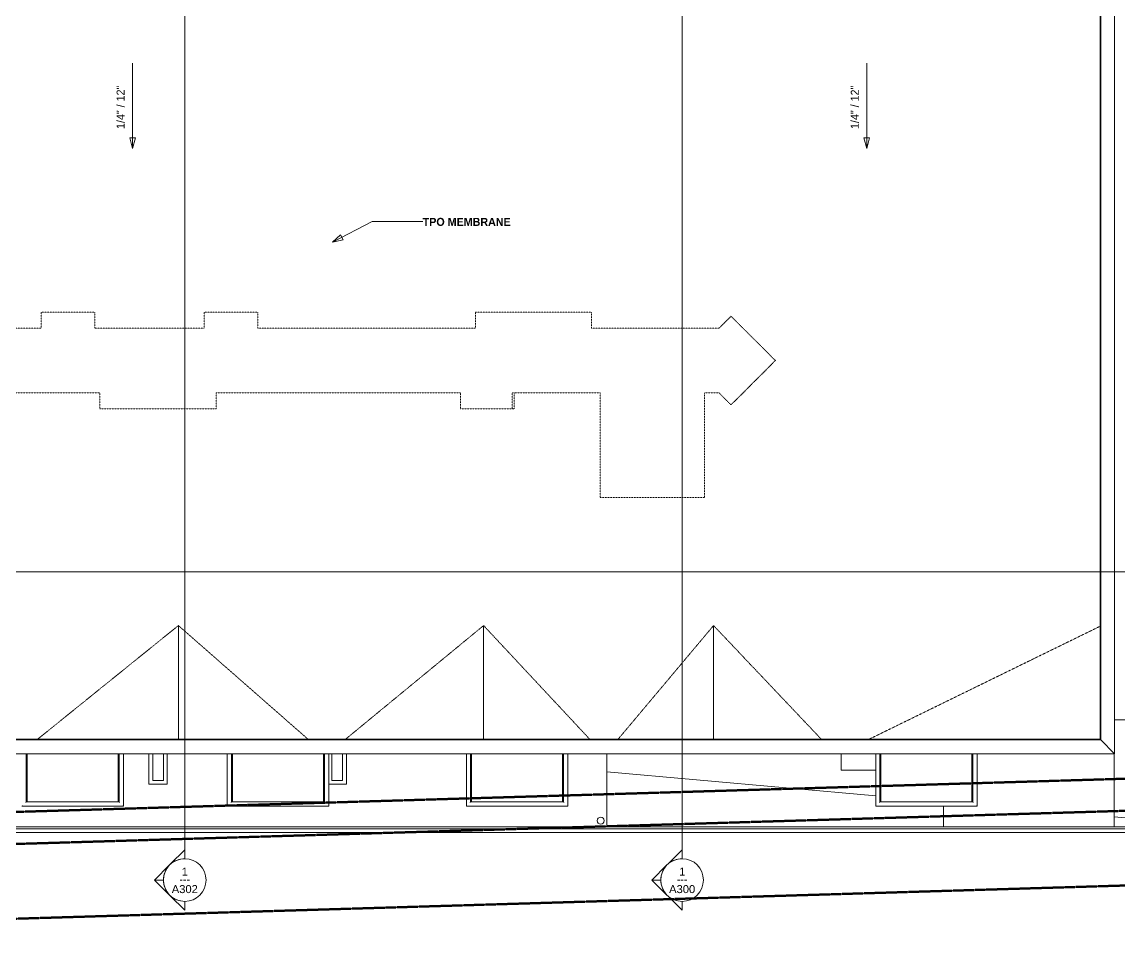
# Model space of a CAD drawing. Header units: inches. Extents: x -4250 to -935, y 9756 to 12395.
# Drawn here: x -3290 to -2056, y 9767 to 10797 of the extents above; entities that cross this region are included whole.
import ezdxf

# ---------------------------------------------------------------- set-up
doc = ezdxf.new("R2010")
doc.units = ezdxf.units.IN
doc.header["$MEASUREMENT"] = 0
doc.linetypes.add('Dash 1_16_', pattern=[0.125, 0.0625, -0.0625])
doc.linetypes.add('Double Dash 3_8_', pattern=[1, 0.375, -0.125, 0.125, -0.125, 0.125, -0.125])
for name, color, linetype, lineweight in [('A-FLOR', 192, 'Continuous', 13), ('A-FLOR-4', 192, 'Continuous', 9), ('A-FLOR-5', 7, 'Dash 1_16_', 9), ('A-FLOR-HRAL', 11, 'Continuous', 9), ('A-ROOF', 132, 'Continuous', 13), ('A-ROOF-3', 7, 'Dash 1_16_', 9), ('A-WALL-2', 113, 'Continuous', 9), ('C-PROP-LINE', 91, 'Double Dash 3_8_', 50), ('E-LITE-EQPM', 33, 'Continuous', 9), ('G-ANNO-DIMS', 111, 'Continuous', 9), ('G-ANNO-SYMB-2', 111, 'Continuous', 9), ('G-ANNO-TEXT', 231, 'Continuous', 9)]:
    doc.layers.add(name, color=color, linetype=linetype, lineweight=lineweight)
doc.styles.add('Arial', font='arial.ttf', dxfattribs={"height": 9})
doc.styles.add('Century Gothic_1', font='ufonts.com_century-gothic.ttf', dxfattribs={"height": 9})
doc.styles.add('Century Gothic_B', font='GOTHICB.TTF', dxfattribs={"height": 9})

msp = doc.modelspace()

# ---------------------------------------------------------------- linework, layer by layer
at = {"layer": 'A-FLOR'}
for p, q in [((-2061.4, 10011.6), (-1933.3, 10011.6)), ((-2330.1, 9926.3), (-2632.3, 9953.1)), ((-1933.3, 9891.2), (-2061.9, 9902.6))]:
    msp.add_line(p, q, dxfattribs=at)
at = {"layer": 'A-FLOR-4'}
for p, q in [((-2632.3, 9891.2), (-2632.3, 9973.6)), ((-2369.1, 9973.6), (-2369.1, 9955)), ((-2061.9, 9891.2), (-2061.9, 9973.6)), ((-2369.1, 9955), (-2330.1, 9955)), ((-2253.9, 9914.6), (-2253.9, 9891.2)), ((-3830.8, 9891.2), (-1933.3, 9891.2))]:
    msp.add_line(p, q, dxfattribs=at)
at = {"layer": 'A-FLOR-5'}
for p, q in [((-2738.7, 10361.5), (-2738.7, 10379.5)), ((-2738.7, 10379.5), (-2736.7, 10379.5))]:
    msp.add_line(p, q, dxfattribs=at)
at = {"layer": 'A-FLOR-HRAL'}
for p, q in [((-3285.4, 9919.3), (-3285.4, 9973.6)), ((-3180.8, 9973.6), (-3180.8, 9919.3)), ((-3176.1, 9914.6), (-3176.1, 9973.6)), ((-3059.2, 9973.6), (-3059.2, 9914.6)), ((-3054.4, 9919.3), (-3054.4, 9973.6)), ((-2949.8, 9973.6), (-2949.8, 9919.3)), ((-2945.1, 9914.6), (-2945.1, 9973.6)), ((-2790.4, 9973.6), (-2790.4, 9914.6)), ((-2785.6, 9919.3), (-2785.6, 9973.6)), ((-2681, 9973.6), (-2681, 9919.3)), ((-2676.3, 9914.6), (-2676.3, 9973.6)), ((-2330.1, 9973.6), (-2330.1, 9914.6)), ((-2325.4, 9919.3), (-2325.4, 9973.6)), ((-2220.8, 9973.6), (-2220.8, 9919.3)), ((-2216.1, 9914.6), (-2216.1, 9973.6)), ((-3180.8, 9919.3), (-3285.4, 9919.3)), ((-2949.8, 9919.3), (-3054.4, 9919.3)), ((-2681, 9919.3), (-2785.6, 9919.3)), ((-2220.8, 9919.3), (-2325.4, 9919.3)), ((-3290.1, 9914.6), (-3176.1, 9914.6)), ((-3059.2, 9914.6), (-2945.1, 9914.6)), ((-2790.4, 9914.6), (-2676.3, 9914.6)), ((-2330.1, 9914.6), (-2216.1, 9914.6))]:
    msp.add_line(p, q, dxfattribs=at)
for points, knots in [([(-3285.9, 9918.8), (-3285.9, 9918.9), (-3285.8, 9918.9), (-3285.7, 9919), (-3285.7, 9919.1), (-3285.6, 9919.1), (-3285.6, 9919.1), (-3285.6, 9919.2), (-3285.5, 9919.2), (-3285.5, 9919.2), (-3285.5, 9919.2), (-3285.5, 9919.3), (-3285.4, 9919.3), (-3285.4, 9919.3), (-3285.4, 9919.3)], [0, 0, 0, 0, 0.166667, 0.25, 0.333333, 0.375, 0.416667, 0.5, 0.541667, 0.583333, 0.666667, 0.75, 0.833333, 1, 1, 1, 1]), ([(-3180.4, 9918.8), (-3180.4, 9918.9), (-3180.5, 9918.9), (-3180.5, 9919), (-3180.6, 9919.1), (-3180.6, 9919.1), (-3180.6, 9919.1), (-3180.7, 9919.2), (-3180.7, 9919.2), (-3180.7, 9919.2), (-3180.8, 9919.2), (-3180.8, 9919.3), (-3180.8, 9919.3), (-3180.8, 9919.3), (-3180.8, 9919.3)], [0, 0, 0, 0, 0.166667, 0.25, 0.333333, 0.375, 0.416667, 0.5, 0.541667, 0.583333, 0.666667, 0.75, 0.833333, 1, 1, 1, 1]), ([(-3054.9, 9918.8), (-3054.9, 9918.9), (-3054.8, 9918.9), (-3054.7, 9919), (-3054.7, 9919.1), (-3054.7, 9919.1), (-3054.6, 9919.1), (-3054.6, 9919.2), (-3054.6, 9919.2), (-3054.5, 9919.2), (-3054.5, 9919.2), (-3054.5, 9919.3), (-3054.5, 9919.3), (-3054.4, 9919.3), (-3054.4, 9919.3)], [0, 0, 0, 0, 0.166667, 0.25, 0.333333, 0.375, 0.416667, 0.5, 0.541667, 0.583333, 0.666667, 0.75, 0.833333, 1, 1, 1, 1]), ([(-2949.4, 9918.8), (-2949.4, 9918.9), (-2949.5, 9918.9), (-2949.6, 9919), (-2949.6, 9919.1), (-2949.6, 9919.1), (-2949.7, 9919.1), (-2949.7, 9919.2), (-2949.7, 9919.2), (-2949.8, 9919.2), (-2949.8, 9919.2), (-2949.8, 9919.3), (-2949.8, 9919.3), (-2949.8, 9919.3), (-2949.8, 9919.3)], [0, 0, 0, 0, 0.166667, 0.25, 0.333333, 0.375, 0.416667, 0.5, 0.541667, 0.583333, 0.666667, 0.75, 0.833333, 1, 1, 1, 1]), ([(-2786.1, 9918.8), (-2786.1, 9918.9), (-2786, 9918.9), (-2785.9, 9919), (-2785.9, 9919.1), (-2785.9, 9919.1), (-2785.8, 9919.1), (-2785.8, 9919.2), (-2785.8, 9919.2), (-2785.7, 9919.2), (-2785.7, 9919.2), (-2785.7, 9919.3), (-2785.7, 9919.3), (-2785.6, 9919.3), (-2785.6, 9919.3)], [0, 0, 0, 0, 0.166667, 0.25, 0.333333, 0.375, 0.416667, 0.5, 0.541667, 0.583333, 0.666667, 0.75, 0.833333, 1, 1, 1, 1]), ([(-2680.6, 9918.8), (-2680.6, 9918.9), (-2680.7, 9918.9), (-2680.8, 9919), (-2680.8, 9919.1), (-2680.8, 9919.1), (-2680.9, 9919.1), (-2680.9, 9919.2), (-2680.9, 9919.2), (-2681, 9919.2), (-2681, 9919.2), (-2681, 9919.3), (-2681, 9919.3), (-2681, 9919.3), (-2681, 9919.3)], [0, 0, 0, 0, 0.166667, 0.25, 0.333333, 0.375, 0.416667, 0.5, 0.541667, 0.583333, 0.666667, 0.75, 0.833333, 1, 1, 1, 1]), ([(-2325.9, 9918.8), (-2325.8, 9918.9), (-2325.8, 9918.9), (-2325.7, 9919), (-2325.7, 9919.1), (-2325.6, 9919.1), (-2325.6, 9919.1), (-2325.6, 9919.2), (-2325.5, 9919.2), (-2325.5, 9919.2), (-2325.5, 9919.2), (-2325.4, 9919.3), (-2325.4, 9919.3), (-2325.4, 9919.3), (-2325.4, 9919.3)], [0, 0, 0, 0, 0.166667, 0.25, 0.333333, 0.375, 0.416667, 0.5, 0.541667, 0.583333, 0.666667, 0.75, 0.833333, 1, 1, 1, 1]), ([(-2220.3, 9918.8), (-2220.4, 9918.9), (-2220.4, 9918.9), (-2220.5, 9919), (-2220.6, 9919.1), (-2220.6, 9919.1), (-2220.6, 9919.1), (-2220.7, 9919.2), (-2220.7, 9919.2), (-2220.7, 9919.2), (-2220.7, 9919.2), (-2220.8, 9919.3), (-2220.8, 9919.3), (-2220.8, 9919.3), (-2220.8, 9919.3)], [0, 0, 0, 0, 0.166667, 0.25, 0.333333, 0.375, 0.416667, 0.5, 0.541667, 0.583333, 0.666667, 0.75, 0.833333, 1, 1, 1, 1]), ([(-3290.1, 9914.6), (-3290.1, 9914.6), (-3290.1, 9914.6), (-3290.1, 9914.6), (-3290.1, 9914.6), (-3290.1, 9914.7), (-3290, 9914.7), (-3290, 9914.7), (-3290, 9914.8), (-3289.9, 9914.8), (-3289.9, 9914.8), (-3289.8, 9914.9), (-3289.8, 9914.9), (-3289.7, 9915), (-3289.7, 9915)], [0, 0, 0, 0, 0.166667, 0.25, 0.333333, 0.416667, 0.458333, 0.5, 0.583333, 0.666667, 0.708333, 0.75, 0.833333, 1, 1, 1, 1]), ([(-3176.1, 9914.6), (-3176.1, 9914.6), (-3176.1, 9914.6), (-3176.1, 9914.6), (-3176.2, 9914.6), (-3176.2, 9914.7), (-3176.2, 9914.7), (-3176.2, 9914.7), (-3176.3, 9914.8), (-3176.3, 9914.8), (-3176.4, 9914.8), (-3176.4, 9914.9), (-3176.5, 9914.9), (-3176.5, 9915), (-3176.6, 9915)], [0, 0, 0, 0, 0.166667, 0.25, 0.333333, 0.416667, 0.458333, 0.5, 0.583333, 0.666667, 0.708333, 0.75, 0.833333, 1, 1, 1, 1]), ([(-3059.2, 9914.6), (-3059.2, 9914.6), (-3059.2, 9914.6), (-3059.1, 9914.6), (-3059.1, 9914.6), (-3059.1, 9914.7), (-3059.1, 9914.7), (-3059, 9914.7), (-3059, 9914.8), (-3058.9, 9914.8), (-3058.9, 9914.8), (-3058.9, 9914.9), (-3058.8, 9914.9), (-3058.7, 9915), (-3058.7, 9915)], [0, 0, 0, 0, 0.166667, 0.25, 0.333333, 0.416667, 0.458333, 0.5, 0.583333, 0.666667, 0.708333, 0.75, 0.833333, 1, 1, 1, 1]), ([(-2945.1, 9914.6), (-2945.1, 9914.6), (-2945.1, 9914.6), (-2945.2, 9914.6), (-2945.2, 9914.6), (-2945.2, 9914.7), (-2945.2, 9914.7), (-2945.3, 9914.7), (-2945.3, 9914.8), (-2945.4, 9914.8), (-2945.4, 9914.8), (-2945.4, 9914.9), (-2945.5, 9914.9), (-2945.6, 9915), (-2945.6, 9915)], [0, 0, 0, 0, 0.166667, 0.25, 0.333333, 0.416667, 0.458333, 0.5, 0.583333, 0.666667, 0.708333, 0.75, 0.833333, 1, 1, 1, 1]), ([(-2790.4, 9914.6), (-2790.4, 9914.6), (-2790.4, 9914.6), (-2790.3, 9914.6), (-2790.3, 9914.6), (-2790.3, 9914.7), (-2790.3, 9914.7), (-2790.2, 9914.7), (-2790.2, 9914.8), (-2790.1, 9914.8), (-2790.1, 9914.8), (-2790.1, 9914.9), (-2790, 9914.9), (-2789.9, 9915), (-2789.9, 9915)], [0, 0, 0, 0, 0.166667, 0.25, 0.333333, 0.416667, 0.458333, 0.5, 0.583333, 0.666667, 0.708333, 0.75, 0.833333, 1, 1, 1, 1]), ([(-2676.3, 9914.6), (-2676.3, 9914.6), (-2676.3, 9914.6), (-2676.4, 9914.6), (-2676.4, 9914.6), (-2676.4, 9914.7), (-2676.4, 9914.7), (-2676.5, 9914.7), (-2676.5, 9914.8), (-2676.6, 9914.8), (-2676.6, 9914.8), (-2676.6, 9914.9), (-2676.7, 9914.9), (-2676.8, 9915), (-2676.8, 9915)], [0, 0, 0, 0, 0.166667, 0.25, 0.333333, 0.416667, 0.458333, 0.5, 0.583333, 0.666667, 0.708333, 0.75, 0.833333, 1, 1, 1, 1]), ([(-2330.1, 9914.6), (-2330.1, 9914.6), (-2330.1, 9914.6), (-2330.1, 9914.6), (-2330.1, 9914.6), (-2330, 9914.7), (-2330, 9914.7), (-2330, 9914.7), (-2330, 9914.8), (-2329.9, 9914.8), (-2329.9, 9914.8), (-2329.8, 9914.9), (-2329.8, 9914.9), (-2329.7, 9915), (-2329.7, 9915)], [0, 0, 0, 0, 0.166667, 0.25, 0.333333, 0.416667, 0.458333, 0.5, 0.583333, 0.666667, 0.708333, 0.75, 0.833333, 1, 1, 1, 1]), ([(-2216.1, 9914.6), (-2216.1, 9914.6), (-2216.1, 9914.6), (-2216.1, 9914.6), (-2216.1, 9914.6), (-2216.2, 9914.7), (-2216.2, 9914.7), (-2216.2, 9914.7), (-2216.3, 9914.8), (-2216.3, 9914.8), (-2216.3, 9914.8), (-2216.4, 9914.9), (-2216.5, 9914.9), (-2216.5, 9915), (-2216.6, 9915)], [0, 0, 0, 0, 0.166667, 0.25, 0.333333, 0.416667, 0.458333, 0.5, 0.583333, 0.666667, 0.708333, 0.75, 0.833333, 1, 1, 1, 1])]:
    msp.add_open_spline(points, degree=3, knots=knots, dxfattribs=at)
at = {"layer": 'A-ROOF'}
for p, q in [((-3114.2, 10117.7), (-3114.2, 9989.8)), ((-2771, 9989.8), (-2771, 10117.7)), ((-2512.4, 10117.7), (-2512.4, 9989.8))]:
    msp.add_line(p, q, dxfattribs=at)
at = {"layer": 'A-ROOF-3'}
for p, q in [((-3268.5, 10452), (-3268.5, 10470)), ((-3268.5, 10470), (-3208.1, 10470)), ((-3208.1, 10470), (-3208.1, 10452)), ((-3085.4, 10452), (-3085.4, 10470)), ((-3085.4, 10470), (-3024.9, 10470)), ((-3024.9, 10470), (-3024.9, 10452)), ((-2780, 10452), (-2780, 10470)), ((-2780, 10470), (-2649.5, 10470)), ((-2649.5, 10470), (-2649.5, 10452)), ((-2506.3, 10452), (-2492.7, 10465.6)), ((-2492.7, 10465.6), (-2442.8, 10415.8)), ((-3407.7, 10452), (-3268.5, 10452)), ((-3208.1, 10452), (-3085.4, 10452)), ((-3024.9, 10452), (-2780, 10452)), ((-2649.5, 10452), (-2506.3, 10452)), ((-2442.8, 10415.8), (-2492.7, 10365.9)), ((-3202.4, 10379.5), (-3407.7, 10379.5)), ((-3202.4, 10361.5), (-3202.4, 10379.5)), ((-2797.1, 10379.5), (-3071.9, 10379.5)), ((-3071.9, 10379.5), (-3071.9, 10361.5)), ((-2797.1, 10361.5), (-2797.1, 10379.5)), ((-2639.9, 10379.5), (-2736.7, 10379.5)), ((-2736.7, 10379.5), (-2736.7, 10361.5)), ((-2639.9, 10261.6), (-2639.9, 10379.5)), ((-2506.3, 10379.5), (-2522.7, 10379.5)), ((-2522.7, 10379.5), (-2522.7, 10261.6)), ((-2492.7, 10365.9), (-2506.3, 10379.5)), ((-3071.9, 10361.5), (-3202.4, 10361.5)), ((-2736.7, 10361.5), (-2797.1, 10361.5)), ((-2522.7, 10261.6), (-2639.9, 10261.6)), ((-3272.6, 9989.8), (-3114.2, 10117.7)), ((-3114.2, 10117.7), (-2968.4, 9989.8)), ((-2926.3, 9989.8), (-2771, 10117.7)), ((-2771, 10117.7), (-2651.6, 9989.8)), ((-2619.8, 9989.8), (-2512.4, 10117.7)), ((-2512.4, 10117.7), (-2391.2, 9989.8)), ((-2337.6, 9989.8), (-2077.5, 10117))]:
    msp.add_line(p, q, dxfattribs=at)
at = {"layer": 'A-WALL-2'}
for p, q in [((-2061.4, 9973.6), (-2061.4, 10858)), ((-2077, 10842.3), (-2077, 9989.3)), ((-2076.8, 9989.1), (-2076.8, 10842.5)), ((-2077.1, 10823.9), (-2077.5, 10788.3)), ((-2077.5, 9989.8), (-2077.5, 10788.3)), ((-2076.8, 9989.1), (-3851.8, 9989.1)), ((-2077, 9989.3), (-3851.6, 9989.3)), ((-2077.5, 9989.8), (-3851.1, 9989.8)), ((-2077.1, 9989.3), (-2077.5, 9989.8)), ((-2077.5, 9989.8), (-2077.1, 9989.3)), ((-2061.4, 9973.6), (-2076.8, 9989.1)), ((-2076.8, 9989.1), (-2061.4, 9973.6)), ((-3867.3, 9973.6), (-2061.4, 9973.6)), ((-3285.4, 9973.6), (-3285.4, 9919.3)), ((-3285.4, 9973.6), (-3285.4, 9919.3)), ((-3284.4, 9919.3), (-3284.4, 9973.6)), ((-3284.4, 9919.3), (-3284.4, 9973.6)), ((-3181.9, 9973.6), (-3181.9, 9919.3)), ((-3181.9, 9973.6), (-3181.9, 9919.3)), ((-3180.9, 9919.3), (-3180.9, 9973.6)), ((-3180.9, 9919.3), (-3180.9, 9973.6)), ((-3147.4, 9939.2), (-3147.4, 9973.6)), ((-3143.1, 9973.6), (-3143.1, 9943.4)), ((-3131.1, 9943.4), (-3131.1, 9973.6)), ((-3126.9, 9973.6), (-3126.9, 9939.2)), ((-3054.4, 9973.6), (-3054.4, 9919.3)), ((-3053.4, 9919.3), (-3053.4, 9973.6)), ((-2950.9, 9973.6), (-2950.9, 9919.3)), ((-2949.9, 9919.3), (-2949.9, 9973.6)), ((-2941.5, 9973.6), (-2941.5, 9943.4)), ((-2929.5, 9943.4), (-2929.5, 9973.6)), ((-2925.3, 9973.6), (-2925.3, 9939.2)), ((-2785.6, 9973.6), (-2785.6, 9919.3)), ((-2784.6, 9919.3), (-2784.6, 9973.6)), ((-2682.1, 9973.6), (-2682.1, 9919.3)), ((-2681.1, 9919.3), (-2681.1, 9973.6)), ((-2325.3, 9973.6), (-2325.3, 9919.3)), ((-2325.3, 9973.6), (-2325.3, 9919.3)), ((-2324.3, 9919.3), (-2324.3, 9973.6)), ((-2324.3, 9919.3), (-2324.3, 9973.6)), ((-2221.9, 9973.6), (-2221.9, 9919.3)), ((-2221.9, 9973.6), (-2221.9, 9919.3)), ((-2220.9, 9919.3), (-2220.9, 9973.6)), ((-2220.9, 9919.3), (-2220.9, 9973.6)), ((-3126.9, 9939.2), (-3147.4, 9939.2)), ((-3143.1, 9943.4), (-3131.1, 9943.4)), ((-2925.3, 9939.2), (-2945.1, 9939.2)), ((-2941.5, 9943.4), (-2929.5, 9943.4)), ((-3830.8, 9889.2), (-1931.3, 9889.2)), ((-1927.1, 9884.9), (-3830.8, 9884.9))]:
    msp.add_line(p, q, dxfattribs=at)
at = {"layer": 'A-WALL-2', "flags": 128}
for points in [[(-2077, 9989.3), (-2077, 9989.3), (-2077, 9989.3), (-2077.1, 9989.3)], [(-2077.1, 9989.3), (-2077, 9989.3), (-2077, 9989.3), (-2077, 9989.3)], [(-2076.8, 9989.1), (-2076.9, 9989.1), (-2076.9, 9989.2), (-2077, 9989.2), (-2077, 9989.3), (-2077, 9989.3), (-2077, 9989.3)], [(-2077, 9989.3), (-2077, 9989.3), (-2077, 9989.3), (-2077, 9989.2), (-2076.9, 9989.2), (-2076.9, 9989.1), (-2076.8, 9989.1)]]:
    msp.add_lwpolyline(points, dxfattribs=at)
at = {"layer": 'C-PROP-LINE'}
for p, q in [((-3867.1, 9891), (-1926.9, 9949.1)), ((-3927.1, 9853.2), (-1926.9, 9913)), ((-3987, 9767.3), (-1926.9, 9829))]:
    msp.add_line(p, q, dxfattribs=at)
at = {"layer": 'E-LITE-EQPM'}
for start, end in [(0, 180), (180, 0)]:
    msp.add_arc((-2639.3, 9898.3), 4, start, end, dxfattribs=at)
at = {"layer": 'G-ANNO-DIMS'}
for p, q in [((-3165.7, 10750.4), (-3165.7, 10654.4)), ((-2340.1, 10750.4), (-2340.1, 10654.4)), ((-3162.5, 10666.4), (-3168.9, 10666.4)), ((-3168.9, 10666.4), (-3165.7, 10654.4)), ((-3165.7, 10654.4), (-3162.5, 10666.4)), ((-2336.9, 10666.4), (-2343.3, 10666.4)), ((-2343.3, 10666.4), (-2340.1, 10654.4)), ((-2340.1, 10654.4), (-2336.9, 10666.4))]:
    msp.add_line(p, q, dxfattribs=at)
at = {"layer": 'G-ANNO-SYMB-2'}
for p, q in [((-3107.1, 9855.5), (-3107.1, 12336.7)), ((-2547.8, 9855.5), (-2547.8, 12336.7)), ((-1830.9, 10178.2), (-4072, 10178.2)), ((-3107.1, 9865.4), (-3123.3, 9849.3)), ((-3107.1, 9855.5), (-3107.1, 9865.4)), ((-2547.8, 9865.4), (-2563.9, 9849.3)), ((-2547.8, 9855.5), (-2547.8, 9865.4)), ((-3124.1, 9848.5), (-3141.1, 9831.5)), ((-2564.8, 9848.5), (-2581.8, 9831.5)), ((-3131.1, 9831.5), (-3141.1, 9831.5)), ((-3141.1, 9831.5), (-3124.1, 9814.5)), ((-3141.1, 9831.5), (-3131.1, 9831.5)), ((-2571.8, 9831.5), (-2581.8, 9831.5)), ((-2581.8, 9831.5), (-2564.8, 9814.5)), ((-2581.8, 9831.5), (-2571.8, 9831.5)), ((-3123.3, 9813.7), (-3107.1, 9797.6)), ((-2563.9, 9813.7), (-2547.8, 9797.6)), ((-3107.1, 9797.6), (-3107.1, 9807.5)), ((-2547.8, 9797.6), (-2547.8, 9807.5))]:
    msp.add_line(p, q, dxfattribs=at)
for centre, start, end in [((-3107.1, 9831.5), 90, 270), ((-3107.1, 9831.5), 135, 180), ((-3107.1, 9831.5), 90, 132.0784), ((-3107.1, 9831.5), 270, 90), ((-2547.8, 9831.5), 90, 270), ((-2547.8, 9831.5), 135, 180), ((-2547.8, 9831.5), 90, 132.0784), ((-2547.8, 9831.5), 270, 90), ((-3107.1, 9831.5), 180, 225), ((-2547.8, 9831.5), 180, 225), ((-3107.1, 9831.5), 227.9216, 270), ((-2547.8, 9831.5), 227.9216, 270)]:
    msp.add_arc(centre, 24, start, end, dxfattribs=at)
at = {"layer": 'G-ANNO-TEXT'}
for p, q in [((-2941, 10548.9), (-2896.3, 10572.2)), ((-2896.3, 10572.2), (-2839.5, 10572.2)), ((-2931.9, 10557.3), (-2941, 10548.9)), ((-2941, 10548.9), (-2928.9, 10551.6)), ((-2928.9, 10551.6), (-2931.9, 10557.3))]:
    msp.add_line(p, q, dxfattribs=at)

# ---------------------------------------------------------------- texts
at = {"layer": 'G-ANNO-DIMS', "char_height": 9, "width": 62.924, "attachment_point": 1, "rotation": 90, "line_spacing_factor": 0.984502, "style": 'Century Gothic_1', "bg_fill": 3, "box_fill_scale": 1.25, "bg_fill_color": 256, "bg_fill_true_color": 13158600, "bg_fill_transparency": 0}
for insert in [(-3183.7, 10676.2), (-2358.1, 10676.2)]:
    msp.add_mtext('1/4" / 12"', dxfattribs=dict(at, insert=insert))
at = {"layer": 'G-ANNO-SYMB-2', "char_height": 9, "attachment_point": 1}
for s, insert, width, style in [('1', (-3110.5, 9845.4), 8.484, 'Arial'), ('1', (-2551.1, 9845.4), 8.484, 'Arial'), ('A302', (-3121.7, 9825.8), 35.754, 'Arial'), ('---', (-3113.1, 9836.9), 15.453, 'Century Gothic_1'), ('A300', (-2562.4, 9825.8), 35.754, 'Arial'), ('---', (-2553.8, 9836.9), 15.453, 'Century Gothic_1')]:
    msp.add_mtext(s, dxfattribs=dict(at, insert=insert, width=width, style=style))
at = {"layer": 'G-ANNO-TEXT', "insert": (-2839.5, 10576.2), "char_height": 9, "width": 117.867, "attachment_point": 1, "style": 'Century Gothic_B'}
msp.add_mtext('TPO MEMBRANE', dxfattribs=at)

doc.saveas('drawing.dxf')
